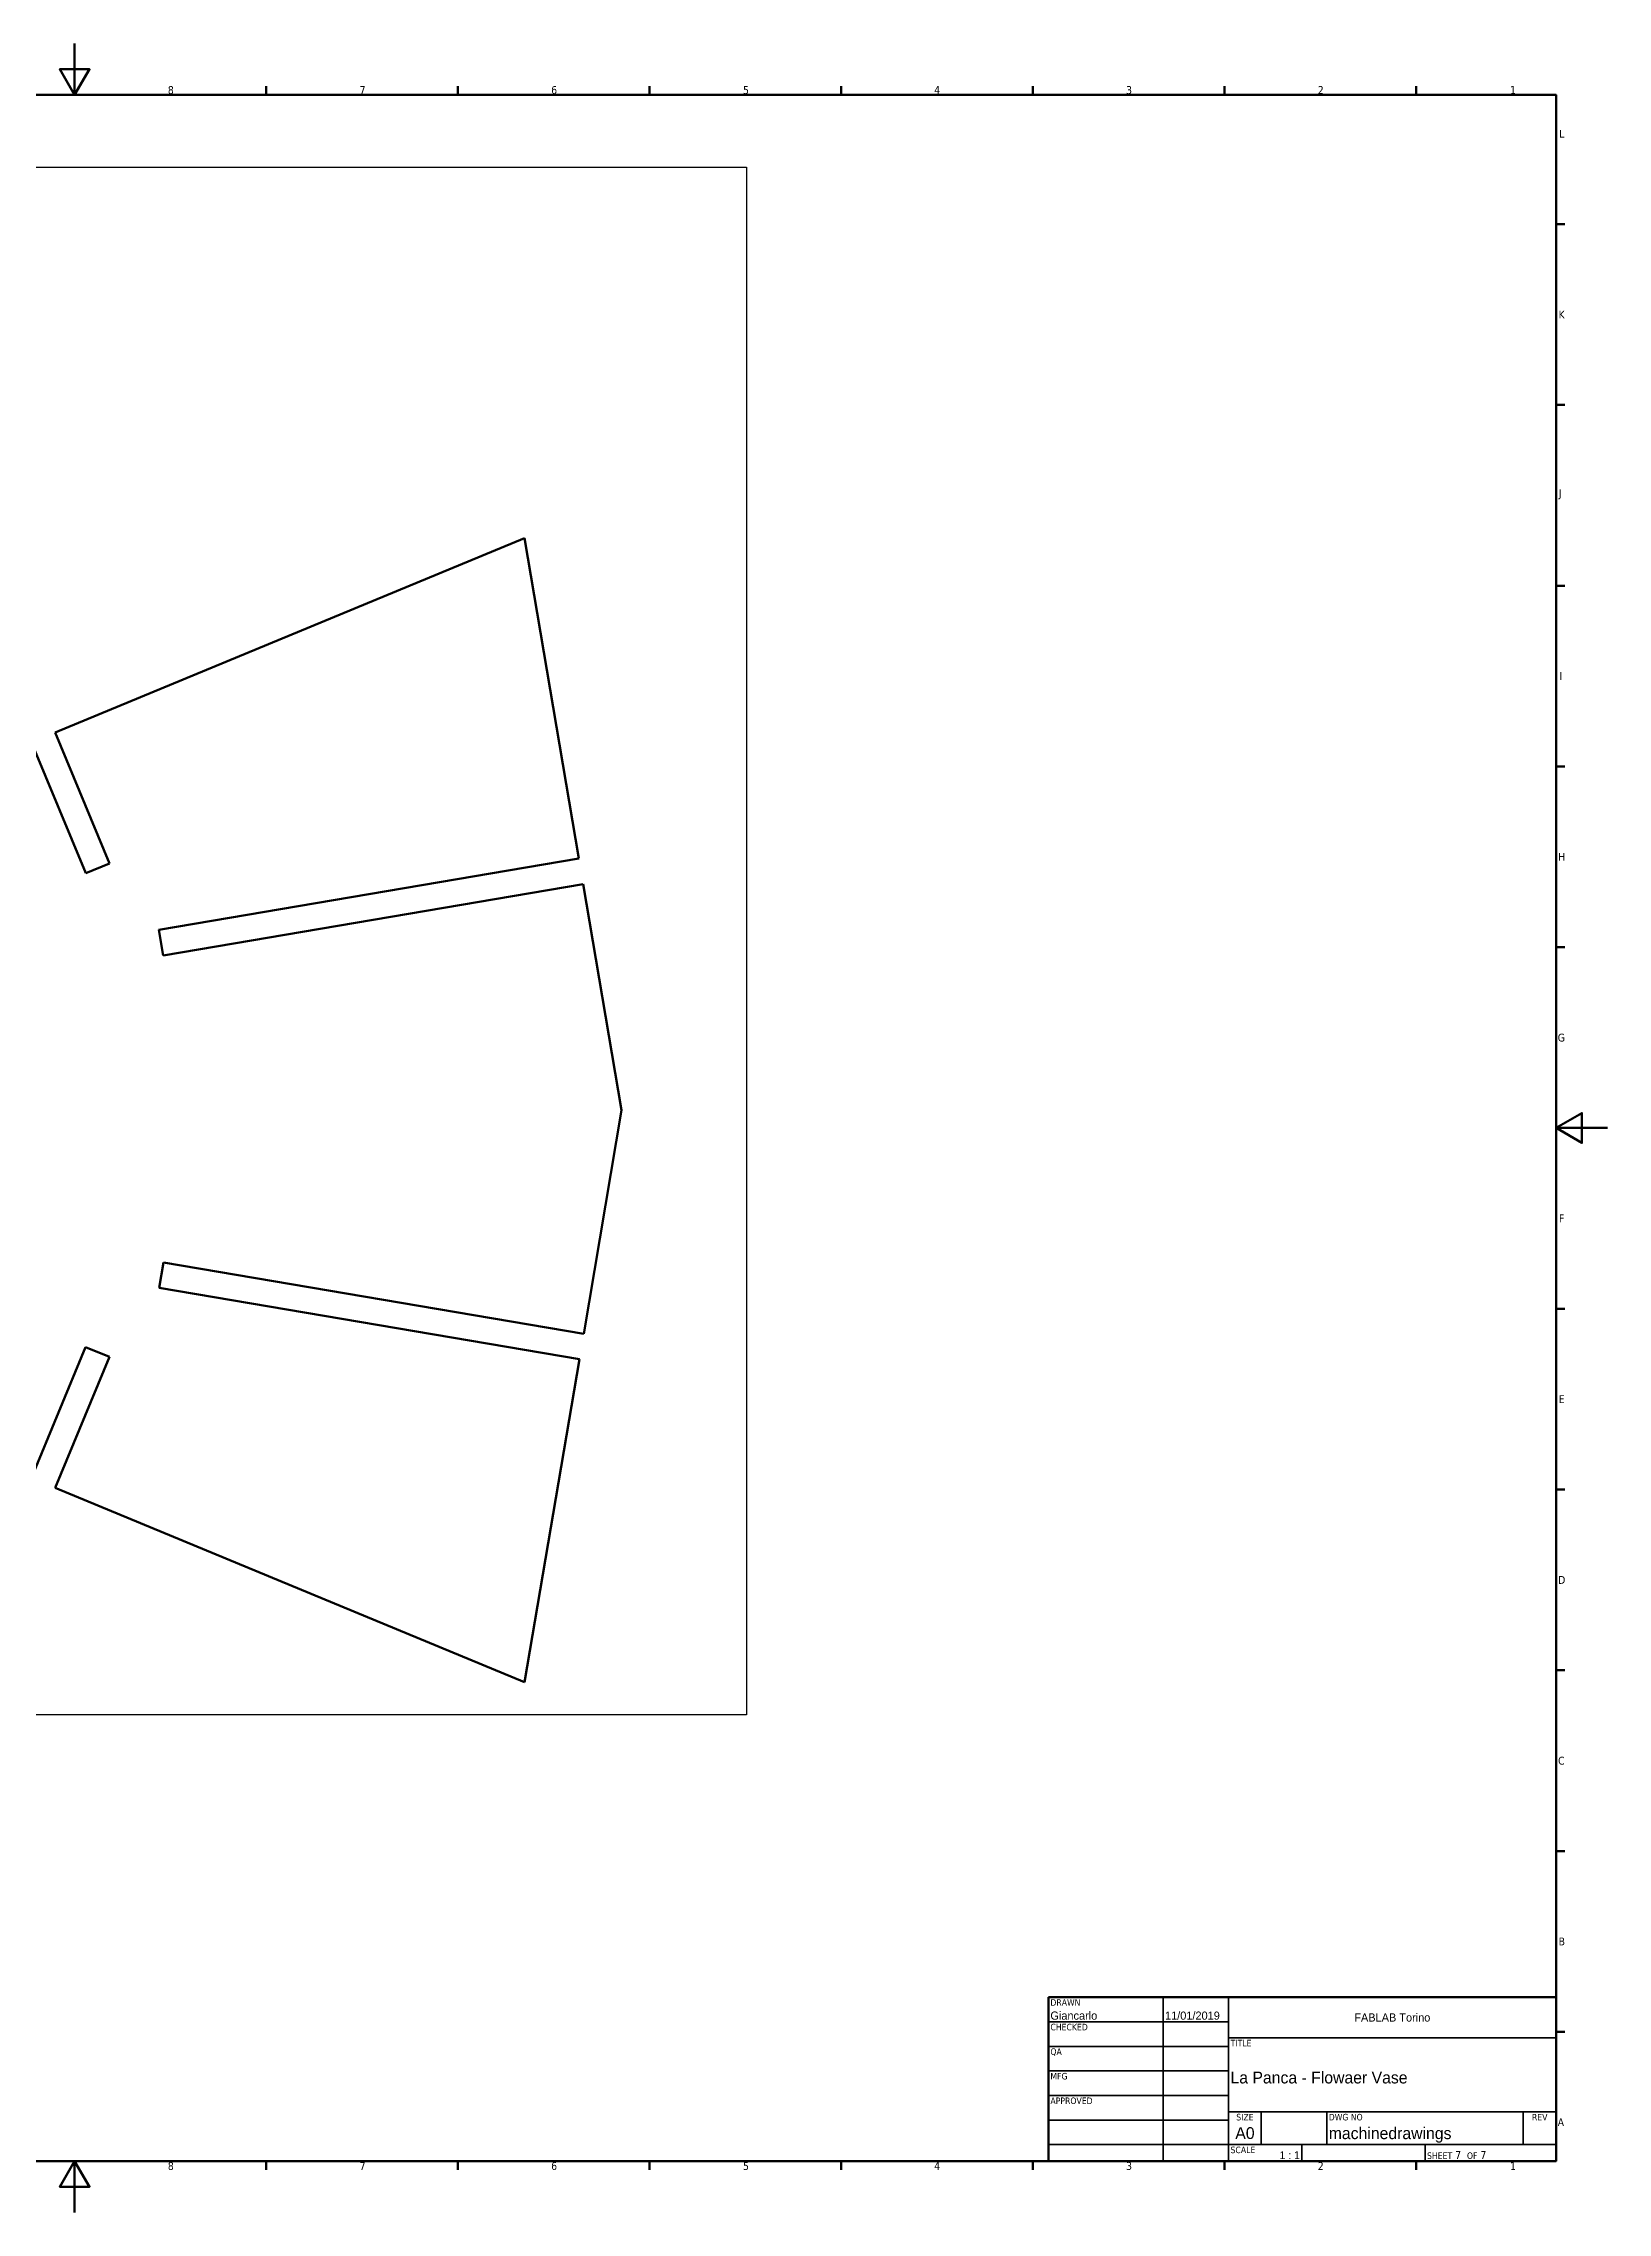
# Model space of a CAD drawing. Header units: millimetres. Extents: x 0 to 1189, y 0 to 841.
# Drawn here: x 582 to 1189, y 0 to 841 of the extents above; entities that cross this region are included whole.
import ezdxf
from ezdxf.enums import TextEntityAlignment as Align

# ---------------------------------------------------------------- set-up
doc = ezdxf.new("R2018")
doc.units = ezdxf.units.MM
doc.layers.get('0').update_dxf_attribs({"lineweight": 25})
for name, color, linetype, lineweight in [('Border (ANSI)', 7, 'Continuous', 70), ('Sketch Geometry (ANSI)', 7, 'Continuous', 25), ('Title (ANSI)', 7, 'Continuous', 50), ('Visible (ANSI)', 7, 'Continuous', 50)]:
    doc.layers.add(name, color=color, linetype=linetype, lineweight=lineweight)
doc.styles.add('Note Text (ANSI)', font='tahoma.ttf')
doc.styles.add('Text Style30', font='tahoma.ttf')
doc.styles.add('Text Style38', font='tahoma.ttf')
doc.styles.add('Text Style39', font='tahoma.ttf')

# ---------------------------------------------------------------- blocks, each defined once
blk = doc.blocks.new('Borders Default Border')
at = {"layer": 'Border (ANSI)'}
for p, q in [((668.81, 821), (668.81, 824.45)), ((743.12, 821), (743.12, 824.45)), ((817.44, 821), (817.44, 824.45)), ((891.75, 821), (891.75, 824.45)), ((966.06, 821), (966.06, 824.45)), ((1040.37, 821), (1040.37, 824.45)), ((1114.69, 821), (1114.69, 824.45)), ((1169, 770.92), (1172.45, 770.92)), ((1169, 700.83), (1172.45, 700.83)), ((1169, 630.75), (1172.45, 630.75)), ((1169, 560.67), (1172.45, 560.67)), ((1169, 490.58), (1172.45, 490.58)), ((1169, 350.42), (1172.45, 350.42)), ((1169, 280.33), (1172.45, 280.33)), ((1169, 210.25), (1172.45, 210.25)), ((1169, 140.17), (1172.45, 140.17)), ((1169, 70.08), (1172.45, 70.08)), ((668.81, 20), (668.81, 16.55)), ((743.12, 20), (743.12, 16.55)), ((817.44, 20), (817.44, 16.55)), ((891.75, 20), (891.75, 16.55)), ((966.06, 20), (966.06, 16.55)), ((1040.37, 20), (1040.37, 16.55)), ((1114.69, 20), (1114.69, 16.55))]:
    blk.add_line(p, q, dxfattribs=at)
at = {"layer": 'Border (ANSI)', "flags": 128}
for points in [[(594.5, 841), (594.5, 821), (588.73, 831), (600.27, 831), (594.5, 821)], [(20, 20), (20, 821), (1169, 821), (1169, 20), (20, 20)], [(1189, 420.5), (1169, 420.5), (1179, 426.27), (1179, 414.73), (1169, 420.5)], [(594.5, 0), (594.5, 20), (588.73, 10), (600.27, 10), (594.5, 20)]]:
    blk.add_lwpolyline(points, dxfattribs=at)
at = {"layer": 'Border (ANSI)', "char_height": 3.05, "attachment_point": 7, "style": 'Note Text (ANSI)'}
for s, insert in [('8', (630.66, 821.33)), ('7', (705.03, 821.4)), ('6', (779.31, 821.34)), ('5', (853.7, 821.34)), ('4', (927.84, 821.4)), ('3', (1002.27, 821.34)), ('2', (1076.61, 821.4)), ('1', (1151.16, 821.4)), ('L', (1170.19, 804.43)), ('K', (1170, 734.35)), ('J', (1170.07, 664.23)), ('I', (1170.33, 594.18)), ('H', (1169.81, 524.1)), ('G', (1169.66, 453.96)), ('F', (1170.14, 383.93)), ('E', (1170.05, 313.85)), ('D', (1169.81, 243.77)), ('C', (1169.8, 173.63)), ('B', (1169.99, 103.6)), ('A', (1169.63, 33.52)), ('8', (630.66, 16.48)), ('7', (705.03, 16.55)), ('6', (779.31, 16.49)), ('5', (853.7, 16.49)), ('4', (927.84, 16.55)), ('3', (1002.27, 16.49)), ('2', (1076.61, 16.55)), ('1', (1151.16, 16.55))]:
    blk.add_mtext(s, dxfattribs=dict(at, insert=insert))
blk = doc.blocks.new('Title Blocks ANSI - Large')
at = {"layer": 'Title (ANSI)'}
for p, q in [((127, 189.23), (127, 125.73)), ((323.85, 189.23), (127, 189.23)), ((323.85, 125.73), (323.85, 189.23)), ((127, 125.73), (323.85, 125.73))]:
    blk.add_line(p, q, dxfattribs=at)
at = {"layer": 'Title (ANSI)', "lineweight": 35}
for p, q in [((171.45, 125.73), (171.45, 189.23)), ((196.85, 125.73), (196.85, 189.23)), ((127, 179.7), (196.85, 179.7)), ((127, 170.18), (196.85, 170.18)), ((196.85, 173.48), (323.85, 173.48)), ((127, 160.65), (196.85, 160.65)), ((127, 151.13), (196.85, 151.13)), ((323.85, 144.78), (196.85, 144.78)), ((209.55, 132.08), (209.55, 144.78)), ((234.95, 132.08), (234.95, 144.78)), ((311.15, 132.08), (311.15, 144.78)), ((127, 141.6), (196.85, 141.6)), ((196.85, 132.08), (127, 132.08)), ((323.85, 132.08), (196.85, 132.08)), ((225.3, 132.08), (225.3, 125.73)), ((273.05, 132.08), (273.05, 125.73))]:
    blk.add_line(p, q, dxfattribs=at)
at = {"layer": 'Title (ANSI)', "style": 'Text Style38'}
for s, p in [('DRAWN', (127.76, 188.47)), ('CHECKED', (127.76, 178.94)), ('QA', (127.76, 169.42)), ('TITLE', (197.61, 172.72)), ('MFG', (127.76, 159.89)), ('APPROVED', (127.76, 150.37)), ('DWG NO', (235.71, 144.02)), ('SCALE', (197.61, 131.32))]:
    blk.add_text(s, height=2.54, dxfattribs=at).set_placement(p, align=Align.TOP_LEFT)
for s, p in [('SIZE', (203.2, 144.02)), ('REV', (317.5, 144.02))]:
    blk.add_text(s, height=2.54, dxfattribs=at).set_placement(p, align=Align.TOP_CENTER)
at = {"layer": 'Title (ANSI)', "insert": (273.81, 126.49), "char_height": 3.048, "attachment_point": 7, "style": 'Note Text (ANSI)'}
blk.add_mtext('\\fTahoma|b0|i0;\\H2.5400;SHEET\\fTahoma|b0|i0;\\H3.0480; 7  \\fTahoma|b0|i0;\\H2.5400;OF\\fTahoma|b0|i0;\\H3.0480; 7 ', dxfattribs=at)
at = {"layer": 'Title (ANSI)'}
for tag, height, style, p in [('AUTHOR', 3.17, 'Text Style39', (127.76, 180.47)), ('CREATION_DATE', 3.17, 'Text Style39', (172.21, 180.47)), ('CHECKED_BY', 3.17, 'Text Style39', (127.76, 170.94)), ('CHECKED_DATE', 3.17, 'Text Style39', (172.21, 170.94)), ('MFG_APPROVED_BY', 3.17, 'Text Style39', (127.76, 151.89)), ('MFG_APPROVED_DATE', 3.17, 'Text Style39', (172.21, 151.89)), ('ENG_APPROVED_BY', 3.17, 'Text Style39', (127.76, 142.37)), ('ENG_APPROVAL_DATE', 3.17, 'Text Style39', (172.21, 142.37)), ('PART_NUMBER', 4.57, 'Text Style30', (235.71, 132.84))]:
    blk.add_attdef(tag, text='', height=height, dxfattribs=dict(at, style=style)).set_placement(p, align=Align.BOTTOM_LEFT)
for tag, height, style, p in [('COMPANY', 3.17, 'Text Style39', (260.35, 181.36)), ('Sheet_Size', 4.57, 'Text Style30', (203.2, 136.52)), ('REVISION_NUMBER', 3.17, 'Text Style39', (317.5, 136.52))]:
    blk.add_attdef(tag, text='', height=height, dxfattribs=dict(at, style=style)).set_placement(p, align=Align.MIDDLE_CENTER)
at = {"layer": 'Title (ANSI)', "style": 'Text Style30'}
blk.add_attdef('TITLE', text='', height=4.57, dxfattribs=at).set_placement((197.61, 158.06), align=Align.MIDDLE_LEFT)
at = {"layer": 'Title (ANSI)', "style": 'Note Text (ANSI)'}
blk.add_attdef('Initial_View_Scale', text='', height=3.05, dxfattribs=at).set_placement((224.54, 126.49), align=Align.BOTTOM_RIGHT)

msp = doc.modelspace()

# ---------------------------------------------------------------- linework, layer by layer
at = {"layer": 'Sketch Geometry (ANSI)'}
for p, q in [((55, 793), (855, 793)), ((855, 793), (855, 193)), ((855, 193), (55, 193))]:
    msp.add_line(p, q, dxfattribs=at)
at = {"layer": 'Visible (ANSI)'}
for p, q in [((768.98, 649.21), (587, 573.84)), ((790.08, 524.95), (768.98, 649.21)), ((587, 573.84), (608.03, 523.07)), ((598.79, 519.24), (577.76, 570.01)), ((608.03, 523.07), (598.79, 519.24)), ((627.11, 497.28), (790.08, 524.95)), ((791.76, 515.09), (628.79, 487.42)), ((806.64, 427.42), (791.76, 515.09)), ((628.79, 487.42), (627.11, 497.28)), ((791.92, 340.74), (806.64, 427.42)), ((627.28, 358.55), (628.96, 368.41)), ((628.96, 368.41), (791.92, 340.74)), ((790.25, 330.88), (627.28, 358.55)), ((577.76, 284.83), (598.77, 335.54)), ((608.01, 331.72), (587, 281)), ((598.77, 335.54), (608.01, 331.72)), ((768.98, 205.62), (790.25, 330.88)), ((587, 281), (768.98, 205.62))]:
    msp.add_line(p, q, dxfattribs=at)

# ---------------------------------------------------------------- block references
msp.add_blockref('Borders Default Border', (0, 0))
ref = msp.add_blockref('Title Blocks ANSI - Large', (845.15, -105.73))
lines = msp.add_mtext('Giancarlo', dxfattribs={"layer": 'Title (ANSI)', "insert": (972.91, 74.74), "char_height": 3.175, "attachment_point": 7, "style": 'Text Style39'})
ref.add_attrib('AUTHOR', '', (972.91, 74.74)).embed_mtext(lines)
lines = msp.add_mtext('11/01/2019', dxfattribs={"layer": 'Title (ANSI)', "insert": (1017.36, 74.74), "char_height": 3.175, "attachment_point": 7, "style": 'Text Style39'})
ref.add_attrib('CREATION_DATE', '', (1017.36, 74.74)).embed_mtext(lines)
lines = msp.add_mtext('machinedrawings', dxfattribs={"layer": 'Title (ANSI)', "insert": (1080.86, 27.11), "char_height": 4.572, "attachment_point": 7, "style": 'Text Style30'})
ref.add_attrib('PART_NUMBER', '', (1080.86, 27.11)).embed_mtext(lines)
lines = msp.add_mtext('La Panca - Flowaer Vase', dxfattribs={"layer": 'Title (ANSI)', "insert": (1042.76, 52.33), "char_height": 4.572, "width": 125.476, "attachment_point": 4, "style": 'Text Style30'})
ref.add_attrib('TITLE', '', (1042.76, 52.33)).embed_mtext(lines)
lines = msp.add_mtext('A0', dxfattribs={"layer": 'Title (ANSI)', "insert": (1048.35, 30.8), "char_height": 4.572, "width": 12.7, "attachment_point": 5, "style": 'Text Style30'})
ref.add_attrib('Sheet_Size', '', (1048.35, 30.8)).embed_mtext(lines)
lines = msp.add_mtext('FABLAB Torino', dxfattribs={"layer": 'Title (ANSI)', "insert": (1105.5, 75.63), "char_height": 3.175, "width": 127, "attachment_point": 5, "style": 'Text Style39'})
ref.add_attrib('COMPANY', '', (1105.5, 75.63)).embed_mtext(lines)
lines = msp.add_mtext('1 : 1', dxfattribs={"layer": 'Title (ANSI)', "insert": (1069.69, 20.76), "char_height": 3.048, "attachment_point": 9, "style": 'Note Text (ANSI)'})
ref.add_attrib('Initial_View_Scale', '', (1069.69, 20.76)).embed_mtext(lines)

doc.saveas('drawing.dxf')
